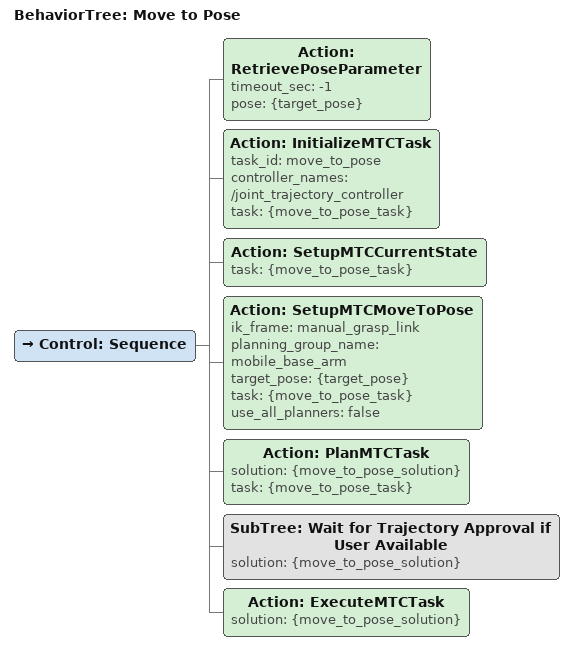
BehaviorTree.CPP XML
<?xml version="1.0"?>
<root BTCPP_format="4" main_tree_to_execute="Move to Pose">
    <BehaviorTree ID="Move to Pose" _description="Uses inverse kinematics to move the robot to a set gripper position">
        <Control ID="Sequence">
            <Action ID="RetrievePoseParameter" timeout_sec="-1" pose="{target_pose}"/>
            <Action ID="InitializeMTCTask" task_id="move_to_pose" controller_names="/joint_trajectory_controller" task="{move_to_pose_task}"/>
            <Action ID="SetupMTCCurrentState" task="{move_to_pose_task}"/>
            <Action ID="SetupMTCMoveToPose" ik_frame="manual_grasp_link" planning_group_name="mobile_base_arm" target_pose="{target_pose}" task="{move_to_pose_task}" use_all_planners="false"/>
            <Action ID="PlanMTCTask" solution="{move_to_pose_solution}" task="{move_to_pose_task}"/>
            <SubTree ID="Wait for Trajectory Approval if User Available" solution="{move_to_pose_solution}"/>
            <Action ID="ExecuteMTCTask" solution="{move_to_pose_solution}" />
        </Control>
    </BehaviorTree>
</root>
